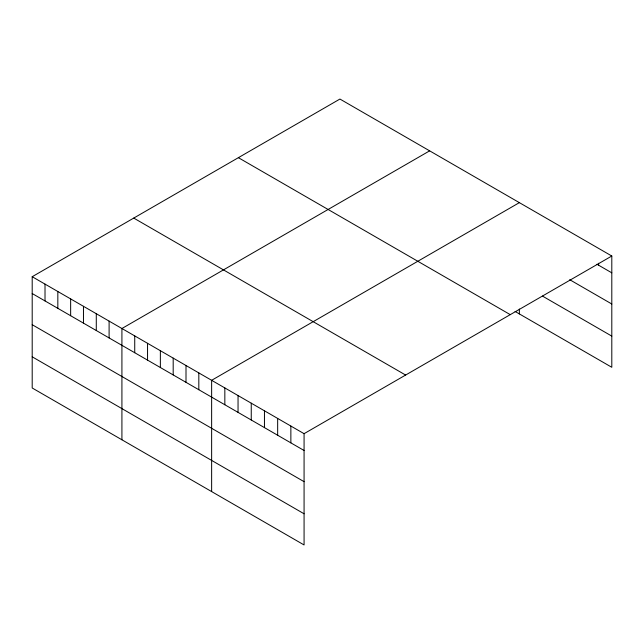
<?xml version="1.0" encoding="UTF-8"?>
<svg xmlns="http://www.w3.org/2000/svg" width="644" height="644" viewBox="0 0 644 644"><rect width="100%" height="100%" fill="white"/><g stroke="black" fill="none" stroke-linecap="round" stroke-linejoin="round"><path stroke-width="0.97" d="M32.2 276.711L304.073 433.678L304.073 544.953L32.2 387.986L32.2 276.711L339.927 99.047L611.8 256.014L611.8 367.289L515.095 311.454M429.645 150.849L121.917 328.512L121.917 439.788M519.362 202.643L211.635 380.306L211.635 491.581M304.073 433.678L611.8 256.014M596.948 264.249L611.8 272.831M569.707 279.697L611.8 304M542.473 296.087L611.8 336.112M238.377 157.675L510.249 314.642M133.751 218.083L405.623 375.05M32.2 293.535L304.073 450.494M32.2 324.705L304.073 481.664M32.2 356.816L304.073 513.783M598.598 263.227L598.598 265.207M519.362 309.048L519.362 313.918M290.863 426.054L290.863 442.871M277.661 418.431L277.661 435.247M264.459 410.808L264.459 427.624M251.249 403.184L251.249 420.001M238.047 395.561L238.047 412.377M224.837 387.93L224.837 404.754M198.819 372.908L198.819 389.725M186.003 365.51L186.003 382.327M173.188 358.112L173.188 374.929M160.364 350.714L160.364 367.531M147.548 343.308L147.548 360.125M134.733 335.91L134.733 352.727M109.102 321.115L109.102 337.931M96.286 313.709L96.286 330.533M83.47 306.311L83.47 323.127M70.647 298.913L70.647 315.729M57.831 291.515L57.831 308.331M45.016 284.117L45.016 300.933"/></g></svg>
